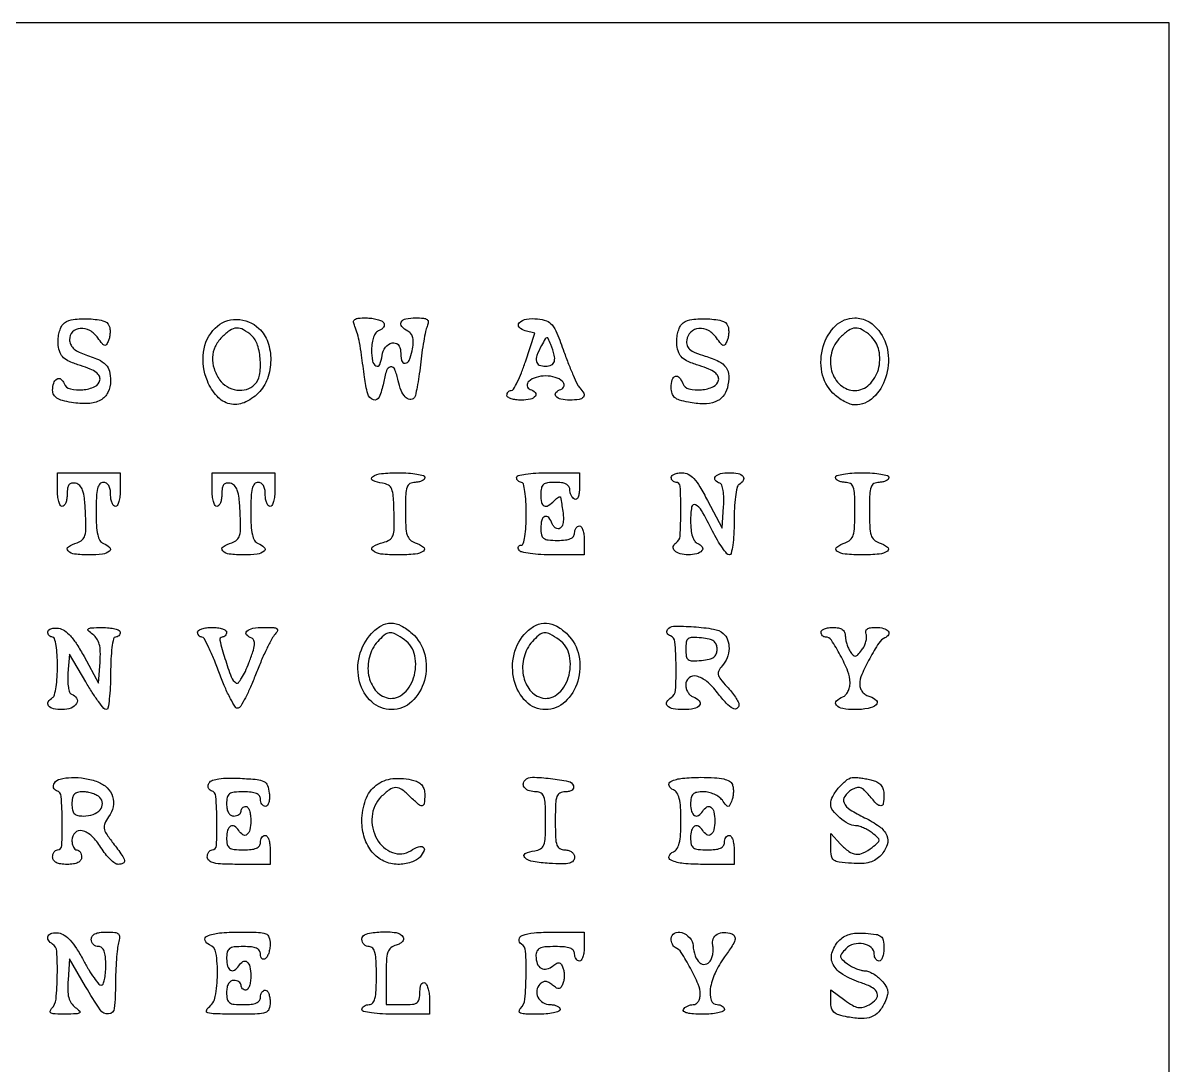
# Model space of a CAD drawing. Extents: x 0 to 450, y 0 to 450.
# Drawn here: x 212.9 to 450, y 234.5 to 450 of the extents above; entities that cross this region are included whole.
import ezdxf

# ---------------------------------------------------------------- set-up
doc = ezdxf.new("R2010")
doc.units = 0

msp = doc.modelspace()

# ---------------------------------------------------------------- linework, layer by layer
msp.add_lwpolyline([(0, 225), (0, 0), (225, 0), (450, 0), (450, 225), (450, 450), (225, 450), (0, 450)], close=True)
for points in [[(287.504365, 387.992937, -0.148943), (287.617935, 387.562314, -0.123594), (287.484691, 387.105471, -0.099723), (287.114498, 386.690575, -0.069381), (286.563382, 386.385948, 0.132014), (285.904259, 385.906463, 0.076694), (285.409394, 385.054612, 0.059316), (285.100658, 383.868764, 0.034064), (285, 382.393011, 0.041543), (285.193584, 380.067096, 0.233676), (285.902461, 379.084961, 0.444437), (286.676184, 379.367339, 0.060751), (287.180449, 381.239784, -0.125616), (287.883566, 382.94237, -0.176725), (289.246034, 383.833845, -0.265388), (290.462927, 383.471697, -0.193027), (291, 382.132341, 0.055998), (291.217507, 380.196325, 0.360154), (291.942255, 379.638872, 0.293718), (292.788893, 380.226952, 0.048773), (293.39358, 382.217898, 0.028505), (293.611128, 383.757181, 0.074588), (293.538234, 384.868579, 0.105951), (293.174885, 385.670326, 0.10639), (292.515333, 386.251357, -0.076613), (291.236462, 387.250328, -0.331286), (291.132577, 388.150275, -0.218672), (292.067281, 388.811018, -0.046227), (294.106989, 389, -0.018989), (295.755228, 388.93738, -0.140056), (296.486029, 388.667092, -0.264858), (296.717843, 388.148583, -0.073314), (296.49435, 387.25, 0.045953), (296.174742, 386.210525, 0.007956), (295.784708, 384.188424, 0.008593), (295.404373, 381.792788, 0.007597), (295.089088, 379.28506, -0.00835), (294.780221, 376.857946, -0.011801), (294.418269, 374.709169, -0.008051), (294.04791, 372.941945, -0.141614), (293.768257, 372.434924, -0.240261), (292.893677, 372.151089, -0.169664), (291.967426, 372.649786, -0.090123), (291.114872, 374.006579, -0.041285), (290.497481, 376.011468, 0.037317), (289.788914, 378.378973, 0.356784), (288.9374, 378.866495, 0.282112), (288.093774, 378.133471, 0.030023), (287.434022, 375.5, -0.052434), (286.574009, 372.620331, -0.38927), (285.385534, 372.070428, -0.2525), (284.220685, 373.278818, -0.036539), (283.519399, 376.75, 0.002633), (282.913843, 381.326009, 0.012797), (282.490613, 383.908726, 0.022243), (282.068621, 385.690948, 0.030243), (281.521607, 387.25, -0.070773), (281.285507, 388.149822, -0.265554), (281.50642, 388.666796, -0.143522), (282.219091, 388.937277, -0.019413), (283.833994, 389, -0.030528), (285.046419, 388.925905, -0.036444), (286.169454, 388.704175, -0.039488), (287.062705, 388.381429, -0.148979)], [(389.92742, 386.365141, -0.134892), (391.825632, 381.85474, -0.110576), (391.35364, 376.628632, -0.124098), (388.801421, 372.532901, -0.194031), (385, 371, -0.0875), (384.024739, 371.171988, -0.036522), (382.802273, 371.721023, -0.03471), (381.548102, 372.515253, -0.037888), (380.454545, 373.454545, -0.150815), (378.170454, 377.77808, -0.118327), (378.431017, 383.101405, -0.129681), (381.01117, 387.382515, -0.195039), (385, 389, -0.060946), (386.373766, 388.831925, -0.06197), (387.65823, 388.337767, -0.058409), (388.844481, 387.512671, -0.044996)], [(230.715862, 387.298068, -0.068063), (230.860838, 386.680258, -0.035747), (230.879105, 385.889952, -0.03477), (230.781184, 385.063004, -0.044788), (230.572103, 384.327301, -0.043514), (230.159256, 383.47997, -0.330831), (229.773238, 383.320641, -0.166668), (229.293758, 383.633306, -0.012911), (228.368557, 384.884199, 0.113661), (226.707826, 386.380717, 0.1441), (224.701973, 386.831065, 0.188878), (223.136455, 386.096474, 0.191985), (222.5, 384.5, 0.103048), (222.694783, 383.564928, 0.093939), (223.25, 382.75, 0.075272), (224.184277, 382.061426, 0.040804), (225.5, 381.5, -0.021276), (228.467268, 380.368537, -0.095468), (229.997275, 379.32808, -0.135466), (230.752345, 377.990604, -0.06124), (231, 375.976167, -0.115331), (230.444368, 373.59935, -0.152807), (228.918589, 372.002248, -0.116435), (226.390254, 371.29396, -0.052218), (222.925136, 371.512648, -0.023562), (221.034896, 371.924407, -0.077269), (219.869006, 372.439242, -0.12578), (219.231438, 373.122955, -0.125717), (219, 374.028881, -0.075495), (219.227954, 375.530006, -0.18681), (219.908288, 376.387383, -0.307372), (220.719033, 376.334002, -0.136393), (221.38834, 375.430385, 0.248121), (222.667687, 374.312898, 0.081915), (225.238406, 374.137597, 0.081685), (227.734864, 374.797397, 0.24535), (228.79373, 376.138855, 0.171554), (228.666412, 376.965653, 0.108857), (228.024977, 377.712747, 0.063667), (226.782634, 378.419654, 0.020933), (224.80192, 379.138855, -0.021818), (222.516813, 379.973156, -0.08528), (221.25105, 380.77352, -0.118486), (220.546408, 381.801435, -0.062806), (220.177742, 383.310472, -0.043081), (220.144514, 384.494517, -0.037231), (220.308828, 385.72755, -0.03897), (220.630898, 386.827647, -0.082692), (221.076522, 387.592203, -0.181316), (222.857808, 388.610534, -0.047813), (226.189172, 388.827544, -0.047373), (229.414178, 388.421715, -0.251227)], [(261.685549, 386.825686, -0.121745), (263.516321, 383.996342, -0.085832), (264.125341, 380.240836, -0.084262), (263.437874, 376.432722, -0.110109), (261.545455, 373.454545, -0.096556), (258.602794, 371.471958, -0.159998), (255.647263, 371.225899, -0.152218), (253.017068, 372.789536, -0.085109), (251.013348, 375.967774, -0.130339), (250.214234, 381.918853, -0.164212), (252.624091, 386.891706, -0.206002), (257.065411, 388.705419, -0.185994)], [(254, 385, 0.086637), (252.635692, 383.058561, 0.097622), (252.083044, 380.848988, 0.093372), (252.40164, 378.51637, 0.072393), (253.556704, 376.222506, 0.10565), (255.087713, 374.798324, 0.099958), (257.097451, 374.088552, 0.104704), (259.147437, 374.229008, 0.127774), (260.8, 375.2, 0.155302), (261.806924, 377.147151, 0.057816), (261.973945, 380.259773, 0.057564), (261.417399, 383.373044, 0.136675), (260.171259, 385.345012, 0.052877), (258.502067, 386.56181, 0.14605), (257.10158, 386.895938, 0.138037), (255.696439, 386.414346, 0.045248)], [(324.804087, 382, 0.00765), (325.756787, 379.441282, 0.009955), (326.71116, 377.130313, 0.007866), (327.57382, 375.23575, 0.085031), (328.05583, 374.55, -0.072695), (328.882867, 373.432653, -0.301292), (328.808535, 372.637684, -0.190487), (327.920272, 372.134017, -0.034853), (326, 372, -0.052229), (324.151546, 372.193614, -0.170581), (323.116206, 372.823605, -0.38015), (323.146529, 373.575512, -0.121133), (324.177051, 374.225684, 0.272749), (324.811956, 374.954709, 0.265198), (324.490683, 375.879058, 0.107941), (322.971729, 376.714361, 0.072058), (321, 377, 0.072058), (319.028271, 376.714361, 0.107941), (317.509317, 375.879058, 0.265198), (317.188044, 374.954709, 0.272749), (317.822949, 374.225684, -0.121133), (318.853471, 373.575512, -0.38015), (318.883794, 372.823605, -0.170581), (317.848454, 372.193614, -0.052229), (316, 372, -0.031626), (314.850749, 372.072766, -0.048861), (313.88125, 372.29375, -0.06271), (313.209557, 372.615738, -0.254951), (313, 373, -0.08963), (313.068994, 373.38179, -0.095227), (313.266782, 373.70625, -0.099812), (313.561714, 373.923331, -0.109317), (313.908196, 374, 0.269724), (314.354354, 374.259563, 0.015057), (315.135746, 375.735648, 0.019856), (315.981314, 377.644219, 0.012916), (316.811753, 379.908589), (318.807115, 385.817178), (316.802942, 386.341281, -0.141443), (315.543598, 387.090702, -0.409062), (315.56528, 388.008675, -0.156137), (317.046577, 388.744099, -0.062046), (319.342106, 388.806359, -0.063695), (321.188675, 388.385599, -0.136664), (322.365315, 387.540425, -0.074024), (323.348391, 385.856698, -0.009891)], [(358.715862, 387.298068, -0.068063), (358.860838, 386.680258, -0.035747), (358.879105, 385.889952, -0.03477), (358.781184, 385.063004, -0.044788), (358.572103, 384.327301, -0.043514), (358.159256, 383.47997, -0.330831), (357.773238, 383.320641, -0.166668), (357.293758, 383.633306, -0.012911), (356.368557, 384.884199, 0.114646), (354.712586, 386.370599, 0.145504), (352.713979, 386.805396, 0.173658), (351.047447, 386.063857, 0.168128), (350.203036, 384.422359, 0.103012), (350.272295, 383.330168, 0.147698), (350.785758, 382.514641, 0.086433), (351.907854, 381.837166, 0.019914), (354.005902, 381.116378, -0.040045), (356.814487, 380.023332, -0.127566), (358.335478, 378.729285, -0.151241), (358.892329, 377.002053, -0.064482), (358.605523, 374.564414, -0.114261), (357.67626, 372.750513, -0.12892), (356.078784, 371.625913, -0.094949), (353.723262, 371.227293, -0.040961), (350.543713, 371.557777, -0.026313), (348.701749, 372.004749, -0.105529), (347.690459, 372.558469, -0.146784), (347.172847, 373.369439, -0.069259), (347, 374.611291, -0.062652), (347.202405, 376.220269, -0.252068), (347.851007, 376.924746, -0.315488), (348.659803, 376.693583, -0.07886), (349.386136, 375.436129, 0.247673), (350.667003, 374.315408, 0.082139), (353.23773, 374.136899, 0.08194), (355.733871, 374.795841, 0.245293), (356.79373, 376.138855, 0.171554), (356.666412, 376.965653, 0.108857), (356.024977, 377.712747, 0.063667), (354.782634, 378.419654, 0.020933), (352.80192, 379.138855, -0.021818), (350.516813, 379.973156, -0.08528), (349.25105, 380.77352, -0.118486), (348.546408, 381.801435, -0.062806), (348.177742, 383.310472, -0.043081), (348.144514, 384.494517, -0.037231), (348.308828, 385.72755, -0.03897), (348.630898, 386.827647, -0.082692), (349.076522, 387.592203, -0.181316), (350.857808, 388.610534, -0.047813), (354.189172, 388.827544, -0.047373), (357.414178, 388.421715, -0.251227)], [(382, 385, 0.133722), (380.158169, 381.779672, 0.130716), (380.181708, 378.039951, 0.14774), (382.009605, 375.121886, 0.181408), (385, 374, 0.194616), (387.967156, 375.200374, 0.133121), (389.850096, 378.361214, 0.122537), (389.961929, 382.254831, 0.156276), (388.171259, 385.345012, 0.052877), (386.502067, 386.56181, 0.14605), (385.10158, 386.895938, 0.138037), (383.696439, 386.414346, 0.045248)], [(320.157043, 383.293437, 0.029756), (319.213604, 381.246597, 0.142522), (319.100206, 379.979662, 0.251827), (319.692181, 379.2584, 0.097845), (321, 379, 0.109185), (322.213992, 379.268298, 0.228265), (322.813219, 379.998879, 0.125708), (322.797438, 381.313469, 0.027594), (322.086758, 383.477696, 0.012363), (321.561992, 384.728697, 0.321454), (321.262772, 384.902749, 0.242607), (320.93465, 384.691871, 0.008042)], [(233, 353.5, -0.027026), (232.927458, 352.158889, -0.042582), (232.70625, 351.028125, -0.052312), (232.385692, 350.232098, -0.277684), (232, 350, -0.226478), (231.617064, 350.182831, -0.074992), (231.29375, 350.734375, -0.057076), (231.073116, 351.542644, -0.038131), (231, 352.5, 0.04716), (230.90137, 353.543379, 0.088208), (230.6, 354.333333, 0.118484), (230.11998, 354.822179, 0.140575), (229.5, 355, 0.222672), (228.776528, 354.660998, 0.113142), (228.312175, 353.744769, 0.050451), (228.064329, 352.022651, 0.010531), (228, 348.968615, 0.012813), (228.074778, 346.051007, 0.043026), (228.336033, 344.159447, 0.072643), (228.795046, 342.969944, 0.174509), (229.5, 342.361626, -0.09909), (230.804282, 341.536726, -0.456572), (230.767234, 340.753918, -0.139564), (229.316101, 340.158176, -0.028062), (226.5, 340, -0.028434), (223.541676, 340.168369, -0.172757), (222.185744, 340.833157, -0.471068), (222.27622, 341.670351, -0.068944), (224.047444, 342.515058, 0.101523), (225.118883, 343.113932, 0.1481), (225.693816, 344.021466, 0.070511), (225.899788, 345.59885, 0.010395), (225.797444, 348.822727, 0.012882), (225.570474, 351.71601, 0.056376), (225.202205, 353.388905, 0.109841), (224.619686, 354.343039, 0.155181), (223.75, 354.813606, 0.088428), (222.926766, 354.823208, 0.187895), (222.387658, 354.502833, 0.131056), (222.086921, 353.796479, 0.035487), (222, 352.573324, -0.037014), (221.926946, 351.587825, -0.055721), (221.70625, 350.755914, -0.073092), (221.383118, 350.187033, -0.231061), (221, 350, -0.277684), (220.614308, 350.232098, -0.052312), (220.29375, 351.028125, -0.042582), (220.072542, 352.158889, -0.027026), (220, 353.5), (220, 357), (226.5, 357), (233, 357)], [(265, 353.5, -0.027026), (264.927458, 352.158889, -0.042582), (264.70625, 351.028125, -0.052312), (264.385692, 350.232098, -0.277684), (264, 350, -0.226478), (263.617064, 350.182831, -0.074992), (263.29375, 350.734375, -0.057076), (263.073116, 351.542644, -0.038131), (263, 352.5, 0.04716), (262.90137, 353.543379, 0.088208), (262.6, 354.333333, 0.118484), (262.11998, 354.822179, 0.140575), (261.5, 355, 0.222672), (260.776528, 354.660998, 0.113142), (260.312175, 353.744769, 0.050451), (260.064329, 352.022651, 0.010531), (260, 348.968615, 0.012813), (260.074778, 346.051007, 0.043026), (260.336033, 344.159447, 0.072643), (260.795046, 342.969944, 0.174509), (261.5, 342.361626, -0.09909), (262.804282, 341.536726, -0.456572), (262.767234, 340.753918, -0.139564), (261.316101, 340.158176, -0.028062), (258.5, 340, -0.028434), (255.541676, 340.168369, -0.172757), (254.185744, 340.833157, -0.471068), (254.27622, 341.670351, -0.068944), (256.047444, 342.515058, 0.101523), (257.118883, 343.113932, 0.1481), (257.693816, 344.021466, 0.070511), (257.899788, 345.59885, 0.010395), (257.797444, 348.822727, 0.012882), (257.570474, 351.71601, 0.056376), (257.202205, 353.388905, 0.109841), (256.619686, 354.343039, 0.155181), (255.75, 354.813606, 0.088428), (254.926766, 354.823208, 0.187895), (254.387658, 354.502833, 0.131056), (254.086921, 353.796479, 0.035487), (254, 352.573324, -0.037014), (253.926946, 351.587825, -0.055721), (253.70625, 350.755914, -0.073092), (253.383118, 350.187033, -0.231061), (253, 350, -0.277684), (252.614308, 350.232098, -0.052312), (252.29375, 351.028125, -0.042582), (252.072542, 352.158889, -0.027026), (252, 353.5), (252, 357), (258.5, 357), (265, 357)], [(296, 356, -0.191087), (295.848523, 355.618118, -0.088204), (295.4125, 355.29375, -0.068025), (294.765418, 355.073693, -0.048028), (294, 355, 0.125398), (292.940137, 354.729944, 0.188862), (292.33428, 354.008423, 0.072801), (292.059055, 352.494297, 0.008616), (292, 349.067388, 0.010798), (292.070833, 345.787769, 0.06319), (292.361029, 344.091113, 0.129287), (292.964936, 343.11219, 0.113878), (294, 342.5, -0.080103), (295.73263, 341.625987, -0.512466), (295.729811, 340.798161, -0.133071), (294.011899, 340.16003, -0.022772), (290.5, 340, -0.024307), (286.913762, 340.174447, -0.149277), (285.224453, 340.875916, -0.5281), (285.302717, 341.734603, -0.065657), (287.394398, 342.562852, 0.076467), (288.714667, 343.118784, 0.170378), (289.392922, 343.953927, 0.082857), (289.663944, 345.449681, 0.009846), (289.644398, 348.831904, 0.010225), (289.493359, 352.118776, 0.078672), (289.152767, 353.617977, 0.169941), (288.46765, 354.403744, 0.094272), (287.25, 354.819551, -0.071476), (285.249401, 355.403047, -0.587315), (285.188136, 356.146526, -0.122243), (287.045412, 356.819551, -0.0261), (290.5, 357, -0.017105), (292.60834, 356.927854, -0.027868), (294.384375, 356.70625, -0.026982), (295.707933, 356.391033, -0.332234)], [(328, 353.940983, -0.027979), (327.933656, 352.756294, -0.069343), (327.718784, 351.916013, -0.145541), (327.391769, 351.509855, -0.297719), (327, 351.5, -0.08825), (326.617164, 351.842344, -0.053305), (326.29375, 352.359775, -0.051278), (326.074167, 352.961978, -0.061875), (326, 353.559017, 0.164437), (325.793129, 354.171034, 0.118321), (325.229522, 354.629918, 0.077913), (324.294136, 354.911367, 0.034204), (323, 355, 0.030103), (321.386401, 354.902765, 0.144586), (320.55, 354.541667, 0.173074), (320.126572, 353.824437, 0.047675), (320, 352.5, 0.046109), (320.154191, 350.831536, 0.24255), (320.700955, 350.127353, 0.259441), (321.55893, 350.190113, 0.051217), (322.8, 351.2, -0.02099), (323.266532, 351.628924, -0.043075), (323.671655, 351.915312, -0.074621), (323.959424, 352.030348, -0.429108), (324.082231, 351.95, -0.009389), (324.556027, 349.050277, -0.038338), (324.674628, 347.270676, -0.07007), (324.504847, 346.147345, -0.183857), (324.017233, 345.510651, -0.145216), (323.577379, 345.391207, -0.123883), (323.112608, 345.51972, -0.101268), (322.692497, 345.886795, -0.071224), (322.385948, 346.436618, 0.078963), (321.652047, 347.706573, 0.326752), (320.844881, 347.919188, 0.245085), (320.198103, 347.175821, 0.058901), (320, 345.5, 0.050766), (320.138668, 344.13778, 0.189121), (320.6, 343.428571, 0.13443), (321.534425, 343.084309, 0.021436), (323.5, 343, 0.025511), (325.104033, 343.081893, 0.075863), (326.166667, 343.357143, 0.129352), (326.773926, 343.830552, 0.164293), (327, 344.5, -0.064853), (327.074694, 345.073457, -0.082425), (327.29375, 345.559375, -0.098894), (327.618646, 345.884432, -0.148195), (328, 346, -0.254951), (328.384262, 345.790443, -0.06271), (328.70625, 345.11875, -0.048861), (328.927234, 344.149251, -0.031626), (329, 343), (329, 340), (322.559017, 340, -0.014475), (320.046572, 340.072748, -0.020711), (317.828525, 340.29375, -0.017258), (316.057756, 340.607273, -0.204655), (315.5, 341, -0.082592), (315.343488, 341.3821, -0.161196), (315.3746, 341.70625, -0.182303), (315.586039, 341.921712, -0.108972), (315.940983, 342, 0.334395), (316.383641, 342.333316, 0.029626), (316.709269, 343.784442, 0.027279), (316.93036, 345.84355, 0.013105), (317, 348.5, 0.013867), (316.929639, 351.036573, 0.024301), (316.711538, 353.125, 0.022017), (316.400526, 354.685898, 0.345347), (316, 355, -0.099038), (315.618362, 355.076342, -0.097945), (315.29375, 355.29375, -0.097945), (315.076342, 355.618362, -0.099038), (315, 356, -0.345347), (315.314102, 356.400526, -0.022017), (316.875, 356.711538, -0.024301), (318.963427, 356.929639, -0.013867), (321.5, 357), (328, 357)], [(354.5, 351.247624), (357.5, 345.5), (357.818596, 349.977135, 0.021347), (357.869378, 351.767703, 0.034917), (357.741848, 353.27982, 0.039569), (357.476232, 354.398895, 0.238606), (357.068596, 354.810468, -0.13424), (356.118388, 355.444809, -0.375866), (356.121182, 356.183218, -0.160145), (357.183202, 356.805989, -0.053242), (359, 357, -0.049727), (360.844241, 356.816128, -0.176115), (361.843838, 356.20684, -0.320053), (361.889553, 355.380094, -0.113726), (361, 354.5, 0.208873), (360.606453, 353.931362, 0.015512), (360.29375, 352.0246, 0.019448), (360.072687, 349.645108, 0.013438), (360, 346.940983, -0.012949), (359.930269, 344.248877, -0.022233), (359.714589, 342.014978, -0.018552), (359.409273, 340.316008, -0.352581), (359.016846, 340, -0.224544), (358.508941, 340.240205, -0.018103), (357.588756, 341.447962, -0.021646), (356.564283, 343.040718, -0.01482), (355.535862, 344.929231, 0.010841), (353.256229, 349.195852, 0.157561), (352.015495, 350.342149, 0.500178), (351.215106, 349.910823, 0.037252), (351, 347.027632, 0.024719), (351.090265, 345.202887, 0.052851), (351.376372, 343.823091, 0.074272), (351.844992, 342.873264, 0.150569), (352.494256, 342.36383, -0.147695), (353.386942, 341.671473, -0.342147), (353.353902, 340.875293, -0.159511), (352.281393, 340.212347, -0.059391), (350.5, 340, -0.063953), (348.808901, 340.21719, -0.131923), (347.658981, 340.872229, -0.260936), (347.419209, 341.705492, -0.199307), (347.983688, 342.489919, 0.244315), (348.825333, 343.900449, 0.014359), (348.979985, 349.050435, 0.013078), (348.852237, 354.190158, 0.399353), (348, 355, -0.099038), (347.618362, 355.076342, -0.097945), (347.29375, 355.29375, -0.097945), (347.076342, 355.618362, -0.099038), (347, 356, -0.209841), (347.167781, 356.382178, -0.081704), (347.660937, 356.705552, -0.062193), (348.388606, 356.925169, -0.042512), (349.25, 356.997624, -0.124342), (350.497295, 356.681169, -0.08393), (351.659574, 355.772858, -0.050379), (352.910597, 354.09015, -0.014394)], [(392, 356, -0.191087), (391.848523, 355.618118, -0.088204), (391.4125, 355.29375, -0.068025), (390.765418, 355.073693, -0.048028), (390, 355, 0.125398), (388.940137, 354.729944, 0.188862), (388.33428, 354.008423, 0.072801), (388.059055, 352.494297, 0.008616), (388, 349.067388, 0.010798), (388.070833, 345.787769, 0.06319), (388.361029, 344.091113, 0.129287), (388.964936, 343.11219, 0.113878), (390, 342.5, -0.080103), (391.73263, 341.625987, -0.512466), (391.729811, 340.798161, -0.133071), (390.011899, 340.16003, -0.022772), (386.5, 340, -0.022772), (382.988101, 340.16003, -0.133071), (381.270189, 340.798161, -0.512466), (381.26737, 341.625987, -0.080103), (383, 342.5, 0.113878), (384.035064, 343.11219, 0.129287), (384.638971, 344.091113, 0.06319), (384.929167, 345.787769, 0.010798), (385, 349.067388, 0.008616), (384.940945, 352.494297, 0.072801), (384.66572, 354.008423, 0.188862), (384.059863, 354.729944, 0.125398), (383, 355, -0.048028), (382.234582, 355.073693, -0.068025), (381.5875, 355.29375, -0.088204), (381.151477, 355.618118, -0.191087), (381, 356, -0.332234), (381.292067, 356.391033, -0.026982), (382.615625, 356.70625, -0.027868), (384.39166, 356.927854, -0.017105), (386.5, 357, -0.017105), (388.60834, 356.927854, -0.027868), (390.384375, 356.70625, -0.026982), (391.707933, 356.391033, -0.332234)], [(225.5, 319), (228.5, 313.5), (228.812108, 317.844343, 0.0221), (228.871973, 320.018672, 0.06004), (228.662445, 321.54295, 0.0834), (228.1569, 322.66608, 0.083374), (227.312108, 323.56254, -0.027702), (226.368839, 324.363659, -0.469125), (226.392451, 324.721059, -0.149854), (226.977756, 324.921571, -0.006018), (229.25, 324.968197, -0.025198), (230.687056, 324.907942, -0.040116), (231.898438, 324.696908, -0.048184), (232.757571, 324.38431, -0.289055), (233, 324, -0.099038), (232.923658, 323.618362, -0.097945), (232.70625, 323.29375, -0.097945), (232.381638, 323.076342, -0.099038), (232, 323, 0.354925), (231.590162, 322.667147, 0.018508), (231.283333, 320.875, 0.02162), (231.068623, 318.477527, 0.011522), (231, 315.5, -0.011321), (230.934885, 312.624508, -0.018688), (230.734291, 310.203125, -0.013179), (230.453891, 308.301309, -0.364478), (230.095458, 308, -0.225907), (229.600119, 308.235837, -0.011395), (228.473898, 309.689062, -0.016417), (227.192985, 311.546671, -0.010976), (225.845458, 313.75), (222.5, 319.5), (222.176197, 315.524601, 0.025141), (222.127562, 313.956316, 0.038046), (222.257468, 312.597666, 0.043516), (222.525775, 311.582357, 0.229853), (222.926197, 311.191268, -0.174806), (223.958563, 310.376952, -0.282112), (223.966028, 309.292324, -0.167371), (222.820981, 308.335515, -0.091356), (221, 308, -0.049727), (219.155759, 308.183872, -0.176115), (218.156162, 308.79316, -0.320053), (218.110447, 309.619906, -0.113726), (219, 310.5, 0.199798), (219.391852, 311.045623, 0.019282), (219.70625, 312.68165, 0.022144), (219.927181, 314.738245, 0.015685), (220, 317.059017, 0.015621), (219.928428, 319.349343, 0.026076), (219.707919, 321.264754, 0.024323), (219.39431, 322.698135, 0.338832), (219, 323, -0.106123), (218.618457, 323.081903, -0.099346), (218.29375, 323.314181, -0.096128), (218.076084, 323.661258, -0.092378), (218, 324.069551, -0.216622), (218.174105, 324.452557, -0.099259), (218.660937, 324.731053, -0.070854), (219.388435, 324.863646, -0.045002), (220.25, 324.819551, -0.118912), (221.437079, 324.348453, -0.055632), (222.681804, 323.24423, -0.040582), (224.019325, 321.495256, -0.018103)], [(255, 324, -0.092823), (254.928517, 323.618265, -0.096266), (254.72408, 323.29375, -0.099264), (254.419088, 323.076562, -0.105622), (254.060698, 323, 0.48893), (253.577731, 322.379359, 0.013126), (254.656692, 318.547421, 0.015976), (255.967416, 314.753771, 0.164615), (257.008456, 313.494774, 0.37463), (257.43034, 313.564294, 0.033059), (258.114379, 314.513408, 0.03059), (258.874534, 315.914043, 0.017819), (259.620061, 317.675205, 0.012541), (260.427475, 319.959699, 0.050088), (260.743174, 321.408454, 0.103835), (260.660569, 322.299276, 0.241976), (260.20521, 322.76493, -0.124713), (259.135798, 323.450233, -0.416117), (259.16273, 324.200349, -0.146262), (260.422008, 324.81768, -0.041357), (262.622445, 325, -0.009011), (264.758139, 324.961507, -0.148799), (265.424294, 324.732234, -0.385107), (265.51836, 324.288047, -0.043365), (264.872445, 323.370135, 0.054467), (264.192773, 322.357306, 0.009511), (263.163914, 320.297236, 0.010226), (262.04757, 317.822194, 0.009014), (260.983432, 315.197946, -0.011745), (259.940287, 312.665268, -0.016706), (258.886827, 310.471003, -0.01272), (257.922301, 308.732188, -0.181236), (257.379959, 308.29332, -0.345611), (256.82722, 308.491191, -0.017626), (255.805113, 310.250701, -0.021915), (254.676887, 312.603165, -0.013411), (253.545073, 315.465509, 0.009852), (252.426877, 318.353349, 0.015405), (251.340363, 320.786743, 0.009533), (250.356216, 322.725062, 0.277274), (249.898545, 323, -0.110512), (249.555757, 323.076701, -0.099962), (249.263948, 323.29375, -0.094879), (249.068221, 323.618193, -0.088638), (249, 324, -0.254951), (249.209557, 324.384262, -0.06271), (249.88125, 324.70625, -0.048861), (250.850749, 324.927234, -0.031626), (252, 325, -0.031626), (253.149251, 324.927234, -0.048861), (254.11875, 324.70625, -0.06271), (254.790443, 324.384262, -0.254951)], [(293.389533, 323.75, -0.151022), (295.987426, 319.400414, -0.126566), (295.916421, 314.00543, -0.138757), (293.307752, 309.660479, -0.190852), (289.116032, 308, -0.187819), (285.017593, 309.595825, -0.144207), (282.518824, 313.748068, -0.124601), (282.479349, 319.103285, -0.128061), (285.000256, 323.769899, -0.074254), (286.989967, 325.354488, -0.132434), (288.997912, 325.890719, -0.12337), (291.103717, 325.357789, -0.059879)], [(325.545455, 323.545455, -0.148209), (327.881742, 319.177173, -0.121203), (327.645678, 313.86196, -0.133066), (325.038546, 309.611431, -0.191291), (320.980674, 308, -0.198749), (316.960234, 309.66384, -0.136858), (314.505698, 314.011055, -0.119755), (314.485995, 319.486456, -0.138531), (317.025436, 324.025436, -0.083736), (319.056126, 325.47001, -0.127563), (321.166753, 325.89232, -0.117821), (323.338084, 325.242387, -0.065092)], [(357.75, 323.770249, -0.139284), (358.668939, 322.46083, -0.092156), (358.947704, 320.633024, -0.084744), (358.549466, 318.683764, -0.091492), (357.531383, 317.034678, 0.059761), (356.828012, 316.041445, 0.183537), (356.719939, 315.23837, 0.113393), (357.168728, 314.321245, 0.016692), (358.531383, 312.749581, -0.017978), (359.476536, 311.653775, -0.022038), (360.274844, 310.562766, -0.021193), (360.855801, 309.605015, -0.126383), (361, 309.043644, -0.243645), (360.59517, 308.262184, -0.2878), (359.777244, 308.217655, -0.081819), (358.387122, 309.317494, -0.021648), (356.567798, 311.5, 0.055035), (354.37717, 313.797626, 0.115335), (352.188187, 314.908504, 0.238805), (350.676203, 314.556289, 0.221809), (350, 313.106989, 0.07271), (350.112085, 312.340293, 0.064008), (350.440625, 311.600966, 0.066864), (350.926463, 310.999607, 0.098143), (351.5, 310.638374, -0.101749), (352.793582, 309.810673, -0.378521), (352.860292, 308.923825, -0.185135), (351.71289, 308.21077, -0.047516), (349.5, 308, -0.040305), (347.36761, 308.172174, -0.157345), (346.20538, 308.767331, -0.343974), (346.103688, 309.591246, -0.119928), (347, 310.5, 0.245139), (347.890623, 311.9979, 0.017387), (347.995258, 317.013714, 0.016439), (347.760462, 322.028508, 0.30097), (346.822949, 323.225684, -0.091108), (346.418772, 323.448309, -0.119288), (346.165051, 323.783339, -0.127979), (346.102821, 324.178663, -0.114277), (346.236176, 324.573124, -0.2591), (347.485264, 325.272094, -0.018187), (351.639378, 325.133925, -0.022592), (355.767745, 324.657913, -0.131274)], [(383.015313, 323.25, 0.045854), (383.093806, 322.470778, 0.027956), (383.320961, 321.573438, 0.027881), (383.648639, 320.701776, 0.043622), (384.034316, 320, 0.042693), (384.638454, 319.245287, 0.242904), (385.109064, 319.082066, 0.174298), (385.621901, 319.354199, 0.021265), (386.45032, 320.347199, 0.049914), (386.950674, 321.157801, 0.047676), (387.289639, 322.063856, 0.051382), (387.42884, 322.926232, 0.106341), (387.324328, 323.597199, -0.128263), (387.254401, 324.223014, -0.210805), (387.532439, 324.667098, -0.118066), (388.218605, 324.926033, -0.03146), (389.393011, 325, -0.063832), (390.929827, 324.803002, -0.155914), (391.882997, 324.199662, -0.319129), (391.940953, 323.470495, -0.159888), (391.207405, 322.833333, 0.151945), (389.947004, 321.772388, 0.017962), (388.062275, 318.58211, 0.020273), (386.422895, 315.249348, 0.104529), (386, 313.248597, 0.086613), (386.149022, 312.394783, 0.085373), (386.578722, 311.63715, 0.082724), (387.250768, 311.048355, 0.074793), (388.100616, 310.683939, -0.133922), (389.43206, 309.917999, -0.437346), (389.394115, 309.016391, -0.134598), (387.720422, 308.23542, -0.042275), (384.940983, 308, -0.040924), (382.477907, 308.201936, -0.166677), (381.173649, 308.904196, -0.402645), (381.19044, 309.787278, -0.105339), (382.5, 310.638374, 0.117384), (383.073967, 311.031134, 0.065407), (383.559375, 311.73105, 0.059607), (383.888271, 312.613751, 0.059468), (384, 313.549829, 0.095724), (383.544657, 315.906455, 0.028269), (381.977241, 319.250978, 0.022545), (380.12439, 322.342973, 0.251578), (378.901224, 323, -0.110178), (378.55741, 323.076693, -0.099921), (378.264735, 323.29375, -0.094977), (378.068436, 323.618198, -0.088913), (378, 324, -0.226478), (378.182831, 324.382936, -0.074992), (378.734375, 324.70625, -0.057076), (379.542644, 324.926884, -0.038131), (380.5, 325, -0.045902), (381.619915, 324.89697, -0.106495), (382.394402, 324.573469, -0.137431), (382.848324, 324.023244, -0.102326)], [(286.57293, 322.430073, 0.118491), (284.672236, 319.326588, 0.108811), (284.309669, 315.595245, 0.120353), (285.533096, 312.339588, 0.167658), (288.010706, 310.496602, 0.251748), (291.349021, 311.124494, 0.147609), (293.699637, 314.571209, 0.12726), (293.939024, 319.146504, 0.192034), (291.777494, 322.443296, 0.02202), (289.948982, 323.607539, 0.132133), (288.86878, 323.895132, 0.160258), (287.897852, 323.572995, 0.036824)], [(318.57293, 322.430073, 0.118491), (316.672236, 319.326588, 0.108811), (316.309669, 315.595245, 0.120353), (317.533096, 312.339588, 0.167658), (320.010706, 310.496602, 0.251748), (323.349021, 311.124494, 0.147609), (325.699637, 314.571209, 0.12726), (325.939024, 319.146504, 0.192034), (323.777494, 322.443296, 0.02202), (321.948982, 323.607539, 0.132133), (320.86878, 323.895132, 0.160258), (319.897852, 323.572995, 0.036824)], [(350, 320.5, 0.038362), (350.113171, 319.027111, 0.202403), (350.529497, 318.352287, 0.158465), (351.374274, 318.086993, 0.021526), (353.25, 318.186642, 0.029703), (354.84704, 318.437016, 0.101271), (355.80458, 318.8609, 0.147433), (356.319158, 319.524698, 0.091927), (356.5, 320.5, 0.091927), (356.319158, 321.475302, 0.147433), (355.80458, 322.1391, 0.101271), (354.84704, 322.562984, 0.029703), (353.25, 322.813358, 0.021526), (351.374274, 322.913007, 0.158465), (350.529497, 322.647713, 0.202403), (350.113171, 321.972889, 0.038362)], [(228.349331, 293.057284, -0.099362), (230.303073, 291.828585, -0.128491), (231.416219, 290.036183, -0.128779), (231.508913, 287.931509, -0.100051), (230.588482, 285.822863, 0.043025), (229.796233, 284.455127, 0.15351), (229.662334, 283.464684, 0.105632), (230.102648, 282.364669, 0.015094), (231.524426, 280.379089, -0.008588), (233.349586, 277.898976, -0.095382), (233.856522, 276.785002, -0.3581), (233.582895, 276.21981, -0.108467), (232.581559, 276, -0.158967), (231.894694, 276.224039, -0.035838), (230.94437, 277.028125, -0.033696), (229.932229, 278.16014, -0.027159), (229, 279.5, 0.062674), (227.118602, 281.83248, 0.131215), (225.094513, 282.953846, 0.263042), (223.644858, 282.553496, 0.199306), (223, 281, 0.048028), (223.073693, 280.234582, 0.068025), (223.29375, 279.5875, 0.088204), (223.618118, 279.151477, 0.191087), (224, 279, -0.148195), (224.381354, 278.884432, -0.098894), (224.70625, 278.559375, -0.082425), (224.925306, 278.073457, -0.064853), (225, 277.5, -0.152103), (224.797909, 276.851045, -0.12651), (224.25, 276.375, -0.082504), (223.322075, 276.088963, -0.033607), (222, 276, -0.033607), (220.677925, 276.088963, -0.082504), (219.75, 276.375, -0.12651), (219.202091, 276.851045, -0.152103), (219, 277.5, -0.064853), (219.074694, 278.073457, -0.082425), (219.29375, 278.559375, -0.098894), (219.618646, 278.884432, -0.148195), (220, 279, 0.400091), (220.913526, 279.8703, 0.015735), (220.999503, 284.931065, 0.016014), (220.762455, 290.024565, 0.301278), (219.822949, 291.225684, -0.117017), (219.43188, 291.467999, -0.128568), (219.207877, 291.852632, -0.118107), (219.190642, 292.324523, -0.088972), (219.381966, 292.809017, -0.198912), (220.550429, 293.651199, -0.051081), (222.906758, 293.958665, -0.04753), (225.698369, 293.770478, -0.050298)], [(263.816422, 290.75, -0.036601), (263.860052, 289.696507, -0.058686), (263.726634, 288.807813, -0.081602), (263.450684, 288.204679, -0.249719), (263.066422, 288, -0.139401), (262.659755, 288.115627, -0.100013), (262.313262, 288.440625, -0.085452), (262.07993, 288.926699, -0.069375), (262, 289.5, 0.164293), (261.773926, 290.169448, 0.129352), (261.166667, 290.642857, 0.075863), (260.104033, 290.918107, 0.025511), (258.5, 291, 0.021436), (256.534425, 290.915691, 0.13443), (255.6, 290.571429, 0.189121), (255.138668, 289.86222, 0.050766), (255, 288.5, 0.04716), (255.09863, 287.456621, 0.088208), (255.4, 286.666667, 0.118484), (255.88002, 286.177821, 0.140575), (256.5, 286, 0.064853), (257.073457, 286.074694, 0.082425), (257.559375, 286.29375, 0.098894), (257.884432, 286.618646, 0.148195), (258, 287, -0.099038), (258.076342, 287.381638, -0.097945), (258.29375, 287.70625, -0.097945), (258.618362, 287.923658, -0.099038), (259, 288, -0.254951), (259.384262, 287.790443, -0.06271), (259.70625, 287.11875, -0.048861), (259.927234, 286.149251, -0.031626), (260, 285, -0.049727), (259.816128, 283.155759, -0.176115), (259.20684, 282.156162, -0.320053), (258.380094, 282.110447, -0.113726), (257.5, 283, 0.109111), (256.654516, 283.870298, 0.288344), (255.823054, 283.887793, 0.196298), (255.199357, 283.054827, 0.063848), (255, 281.5, 0.050766), (255.138668, 280.13778, 0.189121), (255.6, 279.428571, 0.13443), (256.534425, 279.084309, 0.021436), (258.5, 279, 0.025511), (260.104033, 279.081893, 0.075863), (261.166667, 279.357143, 0.129352), (261.773926, 279.830552, 0.164293), (262, 280.5, -0.064853), (262.074694, 281.073457, -0.082425), (262.29375, 281.559375, -0.098894), (262.618646, 281.884432, -0.148195), (263, 282, -0.254951), (263.384262, 281.790443, -0.06271), (263.70625, 281.11875, -0.048861), (263.927234, 280.149251, -0.031626), (264, 279), (264, 276), (257.5, 276, -0.00942), (254.175614, 276.06264, -0.047315), (252.333333, 276.307692, -0.108427), (251.357915, 276.770252, -0.232029), (251, 277.5, -0.064853), (251.074694, 278.073457, -0.082425), (251.29375, 278.559375, -0.098894), (251.618646, 278.884432, -0.148195), (252, 279, 0.400091), (252.913526, 279.8703, 0.015735), (252.999503, 284.931065, 0.016014), (252.762455, 290.024565, 0.301278), (251.822949, 291.225684, -0.11953), (251.429156, 291.472398, -0.13222), (251.21011, 291.863753, -0.117898), (251.203975, 292.349067, -0.083066), (251.411181, 292.856288, -0.175019), (252.072322, 293.380827, -0.044727), (253.422542, 293.703776, -0.034059), (255.330468, 293.851525, -0.015414), (257.838232, 293.797271, -0.009628), (261.319047, 293.547228, -0.095397), (262.720651, 293.142393, -0.188331), (263.436929, 292.337309, -0.06013)], [(293.75, 293.369714, -0.066118), (294.748869, 292.954586, -0.100128), (295.450741, 292.332117, -0.098819), (295.861356, 291.479236, -0.063007), (296, 290.383369, -0.026786), (295.903673, 288.586568, -0.347162), (295.464786, 288.138823, -0.217929), (294.719857, 288.370928, -0.013552), (293, 290, 0.039617), (291.282616, 291.464848, 0.160461), (289.989441, 291.877384, 0.157516), (288.689758, 291.443985, 0.037784), (286.943031, 289.943031, 0.178749), (285.087135, 285.913746, 0.146646), (286.096858, 281.252925, 0.176448), (289.301738, 278.45936, 0.235695), (293.08503, 278.821029, -0.043302), (294.725756, 279.65797, -0.248853), (295.664335, 279.561285, -0.372496), (295.861918, 278.839514, -0.061773), (295.020056, 277.524166, -0.097724), (294.301126, 276.938928, -0.041648), (293.155852, 276.447724, -0.039127), (291.808183, 276.112629, -0.041396), (290.450135, 276, -0.112881), (287.519044, 276.670268, -0.107845), (285.114187, 278.554005, -0.097411), (283.541904, 281.450959, -0.075905), (283, 285, -0.08702), (283.76334, 289.352784, -0.141444), (285.95358, 292.367952, -0.142752), (289.396863, 293.73508, -0.089287)], [(326.755164, 292.25, -0.158913), (326.756566, 291.755915, -0.155338), (326.466876, 291.35062, -0.10738), (325.888007, 291.086485, -0.053585), (325.083333, 291, 0.115047), (323.962656, 290.738681, 0.197101), (323.336806, 290.03, 0.075474), (323.057991, 288.527963, 0.008218), (323, 285, 0.008455), (323.05871, 281.528387, 0.072107), (323.333333, 280, 0.188641), (323.939334, 279.272668, 0.12648), (325, 279, -0.072051), (325.783293, 278.886537, -0.093347), (326.427889, 278.555968, -0.106456), (326.849524, 278.054028, -0.122242), (327, 277.44774, -0.18952), (326.708081, 276.705252, -0.148032), (325.953139, 276.265276, -0.061612), (324.484907, 276.102112, -0.01128), (321.75, 276.19774, -0.028421), (318.402873, 276.582118, -0.137625), (316.692611, 277.397109, -0.535928), (316.801413, 278.220471, -0.078758), (318.75, 278.819551, 0.094964), (319.976621, 279.240302, 0.178212), (320.64168, 280.032657, 0.077575), (320.937092, 281.562801, 0.008969), (321, 285.069551, 0.008807), (320.940395, 288.453372, 0.070385), (320.668177, 289.986154, 0.182264), (320.077001, 290.721903, 0.134134), (319.059017, 291, -0.072558), (317.673823, 291.202078, -0.129263), (316.696104, 291.797259, -0.203126), (316.388812, 292.598848, -0.189903), (316.739955, 293.406621, -0.204449), (318.257317, 294.0163, -0.023428), (322.014278, 293.759944, -0.02181), (325.726066, 293.166308, -0.268852)], [(359.638374, 292.5, -0.063342), (359.809945, 291.798575, -0.036266), (359.845611, 290.926562, -0.035627), (359.753078, 290.030006, -0.048978), (359.535569, 289.25, -0.018157), (359.083275, 288.198261, -0.289816), (358.769958, 288, -0.225928), (358.398405, 288.176919, -0.011806), (357.568337, 289.25, 0.081404), (356.882044, 289.920236, 0.048048), (355.882678, 290.485937, 0.046534), (354.745048, 290.870611, 0.058333), (353.639757, 291, 0.040205), (352.275722, 290.890142, 0.150491), (351.513976, 290.513236, 0.15848), (351.118624, 289.786509, 0.046006), (351, 288.5, 0.063848), (351.199357, 286.945173, 0.196298), (351.823054, 286.112207, 0.288344), (352.654516, 286.129702, 0.109111), (353.5, 287, -0.113726), (354.380094, 287.889553, -0.320053), (355.20684, 287.843838, -0.176115), (355.816128, 286.844241, -0.049727), (356, 285, -0.049727), (355.816128, 283.155759, -0.176115), (355.20684, 282.156162, -0.320053), (354.380094, 282.110447, -0.113726), (353.5, 283, 0.109111), (352.654516, 283.870298, 0.288344), (351.823054, 283.887793, 0.196298), (351.199357, 283.054827, 0.063848), (351, 281.5, 0.050766), (351.138668, 280.13778, 0.189121), (351.6, 279.428571, 0.13443), (352.534425, 279.084309, 0.021436), (354.5, 279, 0.025511), (356.104033, 279.081893, 0.075863), (357.166667, 279.357143, 0.129352), (357.773926, 279.830552, 0.164293), (358, 280.5, -0.064853), (358.074694, 281.073457, -0.082425), (358.29375, 281.559375, -0.098894), (358.618646, 281.884432, -0.148195), (359, 282, -0.254951), (359.384262, 281.790443, -0.06271), (359.70625, 281.11875, -0.048861), (359.927234, 280.149251, -0.031626), (360, 279), (360, 276), (353.559017, 276, -0.023232), (349.516501, 276.187937, -0.077812), (346.952724, 276.837727, -0.393324), (346.564848, 277.711477, -0.221704), (347.436618, 278.614052, 0.162055), (348.177136, 279.222399, 0.08059), (348.656529, 280.353351, 0.046684), (348.924105, 282.163056, 0.013374), (349, 285, 0.013374), (348.924105, 287.836944, 0.046684), (348.656529, 289.646649, 0.08059), (348.177136, 290.777601, 0.162055), (347.436618, 291.385948, -0.212546), (346.545774, 292.276556, -0.394894), (346.899869, 293.149076, -0.083111), (349.306566, 293.808, -0.025355), (353.090402, 294, -0.013019), (355.974547, 293.924893, -0.043308), (357.850715, 293.663116, -0.072844), (359.032727, 293.203809, -0.173802)], [(388.75, 293.369714, -0.066118), (389.748869, 292.954586, -0.100128), (390.450741, 292.332117, -0.098819), (390.861356, 291.479236, -0.063007), (391, 290.383369, -0.03458), (390.875758, 288.589055, -0.361775), (390.369129, 288.128051, -0.217725), (389.551249, 288.459215, -0.017449), (387.972942, 290.25, 0.029887), (386.938825, 291.366131, 0.115911), (386.132154, 291.841999, 0.150797), (385.320181, 291.844307, 0.063223), (384.31265, 291.391014, 0.100797), (382.882476, 290.058752, 0.270922), (382.761131, 288.725578, 0.143586), (384.013474, 287.308013, 0.028689), (387, 285.658522, -0.043855), (390.067771, 283.840781, -0.134433), (391.575522, 281.979975, -0.188299), (391.657046, 280.015091, -0.101545), (390.407369, 277.897643, -0.066482), (389.325523, 276.981851, -0.07541), (388.084983, 276.429106, -0.058984), (386.498013, 276.187965, -0.024314), (384.320519, 276.222047, -0.014699), (381.708253, 276.467443, -0.12997), (380.642649, 276.894979, -0.194431), (380.141154, 277.719063, -0.040607), (380.000804, 279.438561), (380, 282.377123), (382.038955, 280.188561, 0.047202), (383.736666, 278.680106, 0.132488), (385.207299, 278.111965, 0.138326), (386.72389, 278.371811, 0.053377), (388.55887, 279.5, 0.015336), (389.772765, 280.498955, 0.216165), (390, 281, 0.216165), (389.772765, 281.501045, 0.015336), (388.55887, 282.5, 0.032464), (387.706957, 283.074107, 0.028732), (386.753159, 283.559375, 0.029842), (385.841407, 283.89584, 0.073598), (385.137611, 284, -0.129839), (383.658603, 284.390652, -0.048885), (381.894555, 285.63453, -0.048567), (380.439361, 287.159806, -0.167755), (380, 288.432481, -0.127402), (380.423848, 290.068909, -0.051678), (381.753494, 291.970767, -0.051631), (383.400284, 293.517941, -0.166286), (384.806704, 293.986345, -0.025264), (385.614578, 293.938965, -0.011505), (386.663532, 293.799577, -0.01136), (387.764707, 293.601657, -0.015322)], [(223, 288.5, 0.045203), (223.113319, 287.249104, 0.145926), (223.487756, 286.512875, 0.152761), (224.191986, 286.121433, 0.051079), (225.377555, 286, 0.082522), (227.390625, 286.334522, 0.129429), (228.843346, 287.300413, 0.190253), (229.310706, 288.578412, 0.192313), (228.776206, 289.823794, 0.076652), (228.160512, 290.274967, 0.038299), (227.269886, 290.654489, 0.036877), (226.266911, 290.913314, 0.044737), (225.3, 291, 0.055114), (224.166564, 290.874683, 0.152877), (223.48, 290.478261, 0.141861), (223.111834, 289.738729, 0.045049)], [(225.313469, 256.25, 0.012943), (226.459448, 254.238425, 0.019135), (227.575588, 252.542188, 0.014751), (228.567157, 251.237164, 0.226652), (229.063469, 251, 0.304195), (229.426737, 251.243544, 0.039922), (229.724894, 252.175, 0.035434), (229.932263, 253.466955, 0.022081), (230, 255, 0.020272), (229.923415, 256.888175, 0.069535), (229.65625, 258.083333, 0.128937), (229.184843, 258.750359, 0.176579), (228.5, 259, -0.099038), (227.927543, 259.114514, -0.097945), (227.440625, 259.440625, -0.097945), (227.114514, 259.927543, -0.099038), (227, 260.5, -0.154913), (227.207715, 261.154333, -0.127551), (227.769439, 261.629678, -0.080968), (228.729031, 261.912883, -0.03136), (230.116631, 262, -0.02), (231.874407, 261.929659, -0.163975), (232.601565, 261.617884, -0.235724), (232.848611, 260.995196, -0.044163), (232.630286, 259.75, 0.038671), (232.395715, 258.493308, 0.008703), (232.200423, 256.325, 0.008973), (232.063169, 253.80781, 0.008586), (232.013655, 251.25, -0.024341), (231.757352, 246.214719, -0.362387), (230.587317, 245.06663, -0.27037), (228.865999, 245.892855, -0.017776), (225.823391, 250.75), (222.5, 256.5), (222.187892, 252.155657, 0.0221), (222.128027, 249.981328, 0.06004), (222.337555, 248.45705, 0.0834), (222.8431, 247.33392, 0.083374), (223.687892, 246.43746, -0.03172), (224.604803, 245.645967, -0.478263), (224.569247, 245.280388, -0.138392), (223.933097, 245.079001, -0.005876), (221.55, 245.031803, -0.011122), (219.555565, 245.060112, -0.091571), (218.672917, 245.256626, -0.368093), (218.482586, 245.637243, -0.136766), (218.8, 246.2, 0.174902), (219.706112, 248.129226, 0.019442), (219.972506, 253.065417, 0.017269), (219.875807, 258.024336, 0.245562), (219, 259.5, -0.108604), (218.120199, 260.353005, -0.27643), (218.08164, 261.207191, -0.224001), (218.860541, 261.782037, -0.084234), (220.25, 261.819551, -0.116344), (221.423553, 261.36069, -0.057209), (222.637248, 260.299061, -0.042132), (223.920617, 258.62351, -0.019367)], [(264, 259.559017, -0.037634), (263.926158, 258.57934, -0.041396), (263.70625, 257.653525, -0.045439), (263.384508, 256.906663, -0.130646), (263, 256.5, -0.139169), (262.620352, 256.392057, -0.191142), (262.29375, 256.521475, -0.138808), (262.073267, 256.889346, -0.066118), (262, 257.440983, 0.152224), (261.77957, 258.148234, 0.137733), (261.188749, 258.638642, 0.079938), (260.135988, 258.918151, 0.025), (258.5, 259, 0.021436), (256.534425, 258.915691, 0.13443), (255.6, 258.571429, 0.189121), (255.138668, 257.86222, 0.050766), (255, 256.5, 0.063848), (255.199357, 254.945173, 0.196298), (255.823054, 254.112207, 0.288344), (256.654516, 254.129702, 0.109111), (257.5, 255, -0.113726), (258.380094, 255.889553, -0.320053), (259.20684, 255.843838, -0.176115), (259.816128, 254.844241, -0.049727), (260, 253, -0.031626), (259.927234, 251.850749, -0.048861), (259.70625, 250.88125, -0.06271), (259.384262, 250.209557, -0.254951), (259, 250, -0.099038), (258.618362, 250.076342, -0.097945), (258.29375, 250.29375, -0.097945), (258.076342, 250.618362, -0.099038), (258, 251, 0.148195), (257.884432, 251.381354, 0.098894), (257.559375, 251.70625, 0.082425), (257.073457, 251.925306, 0.064853), (256.5, 252, 0.140575), (255.88002, 251.822179, 0.118484), (255.4, 251.333333, 0.088208), (255.09863, 250.543379, 0.04716), (255, 249.5, 0.050766), (255.138668, 248.13778, 0.189121), (255.6, 247.428571, 0.13443), (256.534425, 247.084309, 0.021436), (258.5, 247, 0.025511), (260.104033, 247.081893, 0.075863), (261.166667, 247.357143, 0.129352), (261.773926, 247.830552, 0.164293), (262, 248.5, -0.064853), (262.074694, 249.073457, -0.082425), (262.29375, 249.559375, -0.098894), (262.618646, 249.884432, -0.148195), (263, 250, -0.226478), (263.382936, 249.817169, -0.074992), (263.70625, 249.265625, -0.057076), (263.926884, 248.457356, -0.038131), (264, 247.5, -0.085326), (263.751376, 246.053697, -0.22945), (263.02818, 245.339373, -0.07806), (261.424135, 245.060178, -0.005229), (256.75, 245.031803, -0.004484), (252.644502, 245.086631, -0.055088), (251.093455, 245.293177, -0.413233), (250.822668, 245.74022, -0.172272), (251.25, 246.392046, 0.18616), (252.652939, 248.663005, 0.042756), (253.110233, 253.228933, 0.041785), (252.800952, 257.693734, 0.269158), (251.436618, 259.385948, -0.221704), (250.564848, 260.288523, -0.393324), (250.952724, 261.162273, -0.077812), (253.516501, 261.812063, -0.023232), (257.559017, 262, -0.006564), (261.608233, 261.946837, -0.084197), (263.090329, 261.655256, -0.223653), (263.768976, 260.953248, -0.082289)], [(291.541599, 260.932692, -0.189716), (291.622842, 260.482644, -0.133697), (291.391072, 260.017417, -0.092644), (290.857157, 259.604735, -0.054424), (290.100616, 259.316061, 0.105778), (288.992725, 258.758091, 0.145473), (288.362603, 257.845988, 0.068714), (288.068687, 256.216216, 0.010303), (288, 252.883369), (288, 247), (291.5, 247, 0.021386), (293.478802, 247.084674, 0.137302), (294.408072, 247.432787, 0.189237), (294.865052, 248.152979, 0.047879), (295, 249.559017, -0.035659), (295.068671, 250.520664, -0.083483), (295.287316, 251.205217, -0.1651), (295.615199, 251.521766, -0.253782), (296, 251.5, -0.146547), (296.385578, 251.065839, -0.040338), (296.70625, 250.1996, -0.037109), (296.926388, 249.112115, -0.031397), (297, 247.940983), (297, 245), (290, 245, -0.01259), (287.243014, 245.069433, -0.022889), (285, 245.285714, -0.020168), (283.323933, 245.594567, -0.350432), (283, 246, -0.148195), (283.115568, 246.381354, -0.098894), (283.440625, 246.70625, -0.082425), (283.926543, 246.925306, -0.064853), (284.5, 247, 0.222027), (285.22303, 247.337712, 0.113455), (285.6875, 248.25, 0.050675), (285.935548, 249.964058, 0.010614), (286, 253, 0.010614), (285.935548, 256.035942, 0.050675), (285.6875, 257.75, 0.113455), (285.22303, 258.662288, 0.222027), (284.5, 259, -0.099038), (283.927543, 259.114514, -0.097945), (283.440625, 259.440625, -0.097945), (283.114514, 259.927543, -0.099038), (283, 260.5, -0.34477), (283.849685, 261.585777, -0.048075), (286.870475, 262.032101, -0.046572), (290.058618, 261.896642, -0.224061)], [(329, 259, -0.031626), (328.927234, 257.850749, -0.048861), (328.70625, 256.88125, -0.06271), (328.384262, 256.209557, -0.254951), (328, 256, -0.148195), (327.618646, 256.115568, -0.098894), (327.29375, 256.440625, -0.082425), (327.074694, 256.926543, -0.064853), (327, 257.5, 0.176579), (326.750359, 258.184843, 0.128937), (326.083333, 258.65625, 0.069535), (324.888175, 258.923415, 0.020272), (323, 259, 0.017619), (320.874334, 258.925073, 0.095616), (319.765203, 258.628689, 0.180092), (319.201897, 258.039162, 0.101924), (319, 257.059017, 0.088145), (319.280413, 255.480735, 0.176023), (320.086523, 254.523969, 0.196561), (321.245915, 254.367673, 0.110079), (322.531972, 255.026534, -0.037936), (323.297714, 255.569615, -0.186892), (323.809862, 255.658337, -0.207137), (324.215372, 255.377034, -0.047387), (324.595156, 254.612624, -0.055611), (324.787055, 253.877364, -0.036064), (324.85042, 253, -0.036064), (324.787055, 252.122636, -0.055611), (324.595156, 251.387376, -0.045452), (324.206711, 250.5979, -0.219616), (323.801809, 250.326598, -0.183673), (323.281185, 250.435026, -0.031034), (322.445785, 251.044994, 0.044965), (321.671646, 251.577862, 0.111579), (321.016151, 251.774004, 0.134477), (320.417929, 251.65346, 0.079972), (319.824836, 251.224836, 0.160906), (319.182658, 249.949017, 0.155437), (319.414752, 248.521384, 0.143498), (320.459246, 247.410529, 0.133567), (321.968615, 247, -0.047258), (322.746082, 246.926353, -0.067241), (323.403281, 246.70625, -0.087393), (323.846416, 246.381936, -0.193529), (324, 246, -0.315576), (323.727295, 245.610956, -0.034618), (322.619375, 245.29375, -0.032379), (321.101478, 245.072249, -0.020045), (319.3, 245, -0.0096), (316.925377, 245.045596, -0.073105), (315.829167, 245.25, -0.330343), (315.558074, 245.644233, -0.189643), (315.8, 246.2, 0.174975), (316.709897, 248.137992, 0.019681), (316.972373, 253.071189, 0.017518), (316.867165, 258.025277, 0.24497), (315.983688, 259.510081, -0.282546), (315.508693, 260.45337, -0.288788), (316.138692, 261.288092, -0.070684), (318.607597, 261.842407, -0.019933), (322.559017, 262), (329, 262)], [(351.507145, 259.214504, 0.065868), (351.94363, 257.095158, 0.12597), (352.897298, 255.656179, 0.231374), (354.02919, 255.330512, 0.207655), (355.054645, 256.008359, 0.06349), (355.394852, 256.711903, 0.040703), (355.612776, 257.593862, 0.040454), (355.686107, 258.508387, 0.058833), (355.590627, 259.311172, -0.153234), (355.679074, 260.606166, -0.167988), (356.492687, 261.562059, -0.135548), (357.887009, 261.937926, -0.09031), (359.522698, 261.629664, -0.183658), (360.104492, 261.109346, -0.198369), (360.169758, 260.35407, -0.069981), (359.583446, 259.125252, -0.010498), (358.022698, 256.872636, 0.048748), (356.067424, 253.531643, 0.069875), (355.079225, 250.250705, 0.115026), (355.25739, 247.911473, 0.327436), (356.5, 247, -0.064853), (357.073457, 246.925306, -0.082425), (357.559375, 246.70625, -0.098894), (357.884432, 246.381354, -0.148195), (358, 246, -0.312055), (357.731257, 245.61133, -0.036254), (356.660789, 245.29375, -0.033326), (355.188379, 245.072272, -0.020671), (353.440983, 245, -0.016966), (351.589239, 245.062852, -0.045191), (350.284665, 245.270946, -0.091154), (349.583647, 245.592706, -0.397171), (349.5, 246, -0.08825), (349.842344, 246.382836, -0.053305), (350.359775, 246.70625, -0.051278), (350.961978, 246.925833, -0.061875), (351.559017, 247, 0.143898), (352.113654, 247.162997, 0.101538), (352.581027, 247.61988, 0.08448), (352.893554, 248.308949, 0.0644), (353, 249.131966, 0.102256), (352.573081, 251.197645, 0.021259), (350.952653, 254.551175, 0.018819), (349.077099, 257.750307, 0.152362), (347.792595, 258.833333, -0.131404), (347.488869, 259.068772, -0.059886), (347.232825, 259.505326, -0.053359), (347.058796, 260.059662, -0.049435), (347, 260.652884, -0.2827), (347.680465, 261.760212, -0.196905), (349.18298, 261.880549, -0.131305), (350.810212, 260.83747, -0.168591)], [(390.998535, 258.75, -0.034575), (390.926176, 257.69669, -0.052696), (390.70582, 256.807813, -0.068678), (390.383469, 256.196775, -0.241596), (390, 256, -0.141874), (389.61866, 256.110427, -0.099744), (389.29375, 256.42083, -0.084602), (389.074877, 256.885024, -0.068054), (389, 257.432612, 0.217564), (388.383674, 258.781991, 0.132491), (386.777179, 259.5589, 0.111805), (384.768128, 259.487172, 0.134481), (383.138493, 258.541661, 0.025297), (382.225177, 257.515172, 0.195892), (382.045425, 256.912049, 0.188042), (382.33487, 256.340783, 0.023054), (383.44113, 255.438882, 0.035351), (384.305729, 254.888096, 0.028964), (385.297881, 254.422672, 0.029884), (386.264244, 254.101393, 0.065397), (387.036142, 254, -0.091807), (387.799091, 253.858721, -0.039482), (388.736957, 253.411307, -0.037339), (389.687557, 252.762789, -0.040496), (390.503676, 251.995938, -0.038472), (391.398353, 250.839961, -0.109491), (391.758418, 249.893821, -0.107432), (391.688386, 248.87331, -0.036258), (391.167316, 247.467873, -0.067314), (389.949404, 245.533669, -0.125181), (388.45618, 244.455528, -0.103694), (386.426013, 244.107791, -0.037126), (383.49247, 244.435435, -0.026847), (381.658239, 244.882606, -0.110311), (380.667333, 245.44019, -0.148026), (380.1644, 246.270519, -0.062753), (380, 247.57525), (380, 250.059875), (382.880053, 247.93056, 0.023966), (384.490249, 246.855439, 0.088454), (385.628553, 246.421325, 0.114901), (386.681185, 246.464408, 0.05548), (387.940818, 246.968327, 0.09129), (389.390319, 248.124913, 0.270656), (389.617449, 249.327936, 0.182626), (388.630517, 250.491811, 0.046611), (386.32686, 251.501432, -0.050482), (382.518504, 253.205704, -0.140011), (380.493407, 255.290285, -0.196927), (380.247555, 257.649528, -0.113108), (381.66581, 260.183218, -0.071222), (382.651708, 261.001949, -0.067911), (383.843411, 261.527303, -0.056547), (385.318702, 261.775423, -0.030483), (387.164345, 261.761959, -0.019232), (389.375157, 261.525165, -0.130918), (390.374908, 261.095965, -0.182779), (390.857047, 260.297729, -0.045346)]]:
    msp.add_lwpolyline(points, format="xyb", close=True)

doc.saveas('drawing.dxf')
